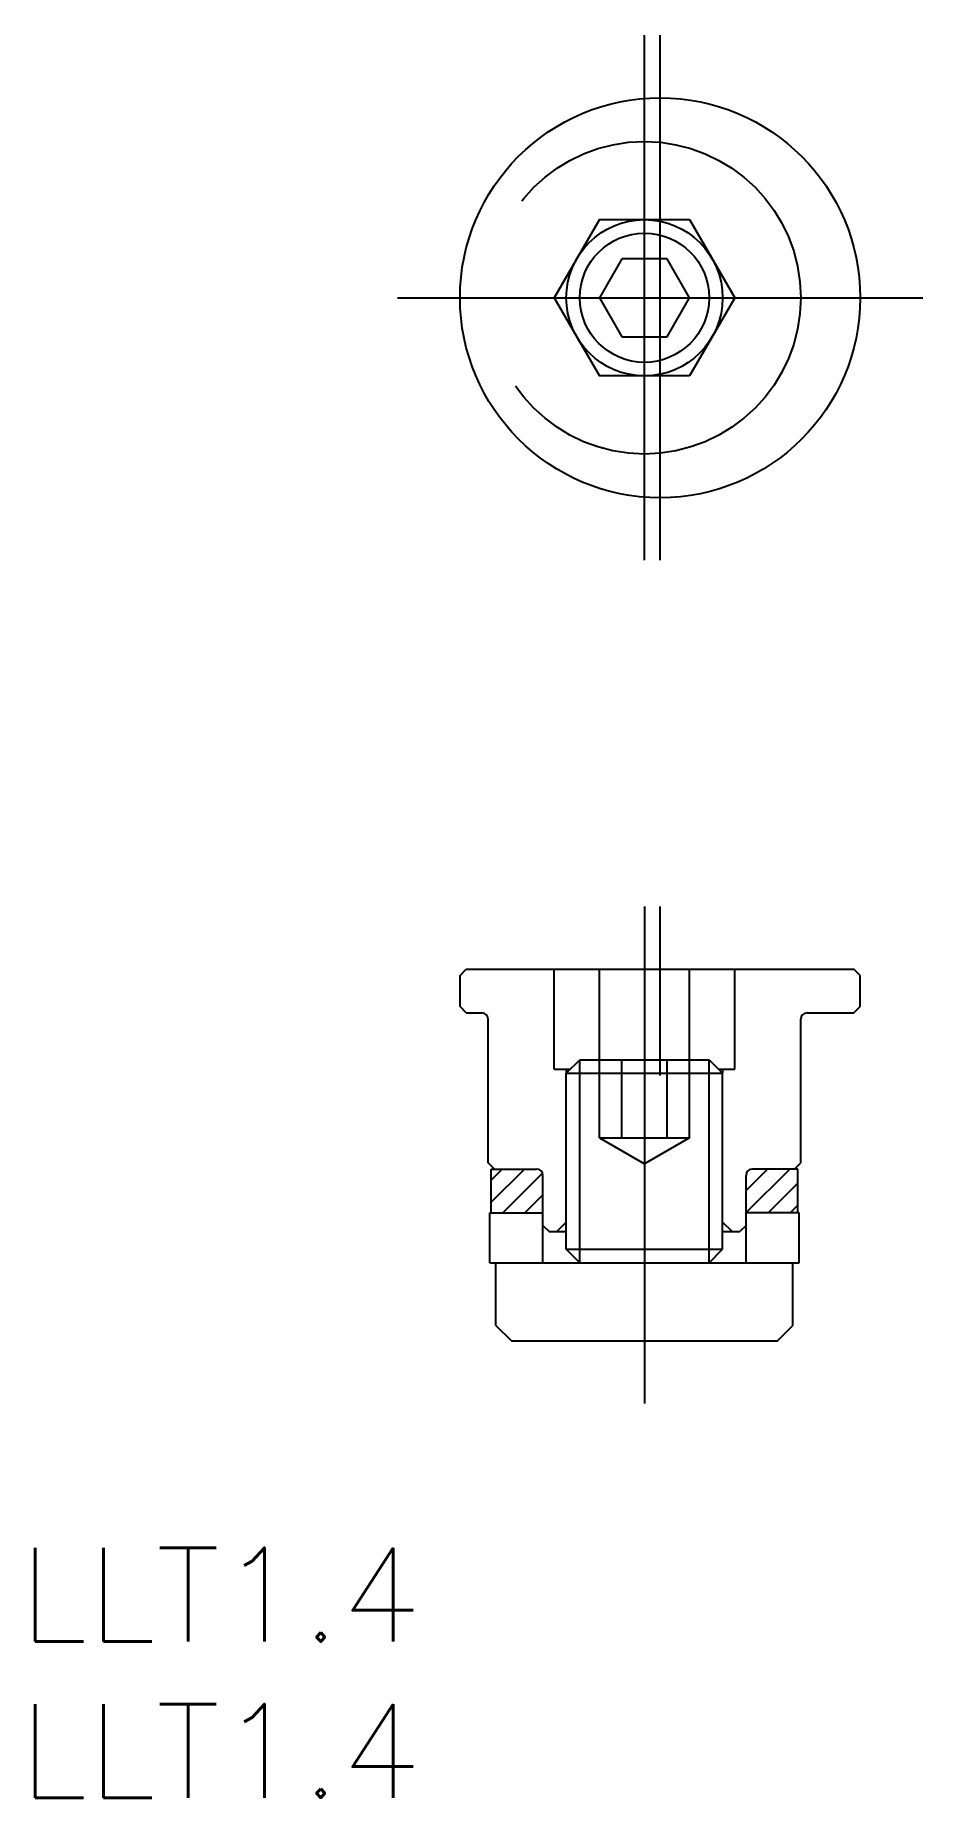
# Model space of a CAD drawing. Extents: x -19.5 to 8.9, y -48 to 8.4.
import ezdxf

# ---------------------------------------------------------------- set-up
doc = ezdxf.new("R2010")
doc.units = 0
doc.linetypes.add('CENTER', pattern=[50.8, 31.75, -6.35, 6.35, -6.35])
doc.linetypes.add('DASHED', pattern=[19.05, 12.7, -6.35])
doc.layers.get('0').update_dxf_attribs({"linetype": 'CONTINUOUS'})
doc.layers.add('CENTER', color=1, linetype='CONTINUOUS')
doc.styles.get("Standard").update_dxf_attribs({"font": 'txt.shx', "height": 3, "bigfont": 'bigfont.shx'})

# ---------------------------------------------------------------- blocks, each defined once
blk = doc.blocks.new('*U2')
at = {"color": 7, "linetype": 'CONTINUOUS'}
blk.add_text('LLT1.4', height=3, dxfattribs=at).set_placement((-20, -43))
blk = doc.blocks.new('*U3')
at = {"color": 7, "linetype": 'CONTINUOUS'}
blk.add_text('LLT1.4', height=3, dxfattribs=at).set_placement((-20, -48))

msp = doc.modelspace()

# ---------------------------------------------------------------- linework, layer by layer
at = {"color": 7, "linetype": 'CONTINUOUS'}
for p, q in [((-1.443, 2.5), (-2.887, 0)), ((-1.443, 2.5), (1.443, 2.5)), ((1.443, 2.5), (2.887, 0)), ((-0.722, 1.25), (-1.443, 0)), ((0.722, 1.25), (-0.722, 1.25)), ((1.443, 0), (0.722, 1.25)), ((-1.443, 0), (-0.722, -1.25)), ((-2.887, 0), (-1.443, -2.5)), ((0.722, -1.25), (1.443, 0)), ((2.887, 0), (1.443, -2.5)), ((-0.722, -1.25), (0.722, -1.25)), ((1.443, -2.5), (-1.443, -2.5)), ((-5.9, -21.683), (-5.7, -21.483)), ((-5.9, -22.683), (-5.9, -21.683)), ((-5.7, -21.483), (6.7, -21.483)), ((-2.887, -24.683), (-2.887, -21.483)), ((-1.443, -24.383), (-1.443, -21.483)), ((1.443, -24.383), (1.443, -21.483)), ((2.887, -24.683), (2.887, -21.483)), ((6.9, -21.683), (6.7, -21.483)), ((6.9, -22.683), (6.9, -21.683)), ((-5.7, -22.883), (-5.9, -22.683)), ((-5.7, -22.883), (-5.2, -22.883)), ((-5, -27.683), (-5, -23.083)), ((5, -27.683), (5, -23.083)), ((5.2, -22.883), (6.7, -22.883)), ((6.7, -22.883), (6.9, -22.683)), ((-2.887, -24.683), (-2.367, -24.683)), ((-2.5, -24.816), (-2.067, -24.383)), ((-2.067, -24.383), (2.067, -24.383)), ((2.067, -24.383), (2.5, -24.816)), ((2.367, -24.683), (2.887, -24.683)), ((-2.5, -30.45), (-2.5, -24.816)), ((-2.5, -24.816), (2.5, -24.816)), ((2.5, -30.45), (2.5, -24.816)), ((-4.8, -27.883), (-5, -27.683)), ((-4.9, -29.283), (-4.9, -27.883)), ((-4.9, -27.883), (-3.45, -27.883)), ((-3.25, -30.883), (-3.25, -28.083)), ((3.25, -30.883), (3.25, -28.083)), ((4.9, -27.883), (3.45, -27.883)), ((4.8, -27.883), (5, -27.683)), ((4.9, -29.283), (4.9, -27.883)), ((-4.95, -29.283), (-3.25, -29.283)), ((-4.95, -30.883), (-4.95, -29.283)), ((4.95, -29.283), (3.25, -29.283)), ((4.95, -30.883), (4.95, -29.283)), ((-3.25, -29.683), (-3.05, -29.883)), ((-3.05, -29.883), (-2.5, -29.883)), ((-2.8, -29.883), (-2.5, -29.583)), ((2.8, -29.883), (2.5, -29.583)), ((2.5, -29.883), (3.05, -29.883)), ((3.25, -29.683), (3.05, -29.883)), ((-2.067, -30.883), (-2.5, -30.45)), ((-2.5, -30.45), (2.5, -30.45)), ((2.067, -30.883), (2.5, -30.45)), ((-4.95, -30.883), (4.95, -30.883)), ((-4.75, -32.883), (-4.75, -30.883)), ((4.75, -32.883), (4.75, -30.883)), ((-4.75, -32.883), (-4.25, -33.383)), ((4.25, -33.383), (4.75, -32.883)), ((-4.25, -33.383), (4.25, -33.383))]:
    msp.add_line(p, q, dxfattribs=at)
at = {"color": 3, "linetype": 'CONTINUOUS'}
for p, q in [((-2.5, -24.683), (-2.5, -24.816)), ((-2.067, -30.883), (-2.067, -24.383)), ((2.067, -30.883), (2.067, -24.383)), ((2.5, -24.683), (2.5, -24.816)), ((-4.9, -28.235), (-4.549, -27.883)), ((-4.9, -28.942), (-3.842, -27.883)), ((-4.535, -29.283), (-3.263, -28.012)), ((3.25, -28.57), (3.936, -27.883)), ((3.25, -29.277), (4.644, -27.883)), ((-3.827, -29.283), (-3.25, -28.706)), ((3.951, -29.283), (4.9, -28.334)), ((4.658, -29.283), (4.9, -29.041))]:
    msp.add_line(p, q, dxfattribs=at)
at = {"color": 3, "linetype": 'DASHED'}
for p, q in [((-1.443, -26.883), (-1.443, -24.383)), ((-0.722, -26.883), (-0.722, -24.383)), ((0.722, -26.883), (0.722, -24.383)), ((1.443, -26.883), (1.443, -24.383)), ((-1.443, -26.883), (1.443, -26.883)), ((-1.443, -26.883), (0, -27.717)), ((1.443, -26.883), (0, -27.717))]:
    msp.add_line(p, q, dxfattribs=at)
at = {"color": 7, "linetype": 'CONTINUOUS'}
msp.add_circle((0.5, 0), 6.4, dxfattribs=at)
at = {"color": 3, "linetype": 'DASHED'}
msp.add_circle((0, 0), 5, dxfattribs=at)
at = {"color": 3, "linetype": 'CONTINUOUS'}
for radius in [2.5, 2.067]:
    msp.add_circle((0, 0), radius, dxfattribs=at)
at = {"color": 7, "linetype": 'CONTINUOUS'}
for centre, start, end in [((-5.2, -23.083), 0, 90), ((5.2, -23.083), 90, 180), ((-3.45, -28.083), 0, 90), ((3.45, -28.083), 90, 180)]:
    msp.add_arc(centre, 0.2, start, end, dxfattribs=at)
at = {"layer": 'CENTER', "color": 1, "linetype": 'CENTER'}
for p, q in [((0, -8.4), (0, 8.4)), ((0.5, -8.4), (0.5, 8.4)), ((-7.9, 0), (8.9, 0)), ((0, -19.483), (0, -35.383)), ((0.5, -24.883), (0.5, -19.483))]:
    msp.add_line(p, q, dxfattribs=at)

# ---------------------------------------------------------------- block references
at = {"color": 7, "linetype": 'CONTINUOUS'}
for name in ['*U2', '*U3']:
    msp.add_blockref(name, (0, 0), dxfattribs=at)

doc.saveas('drawing.dxf')
